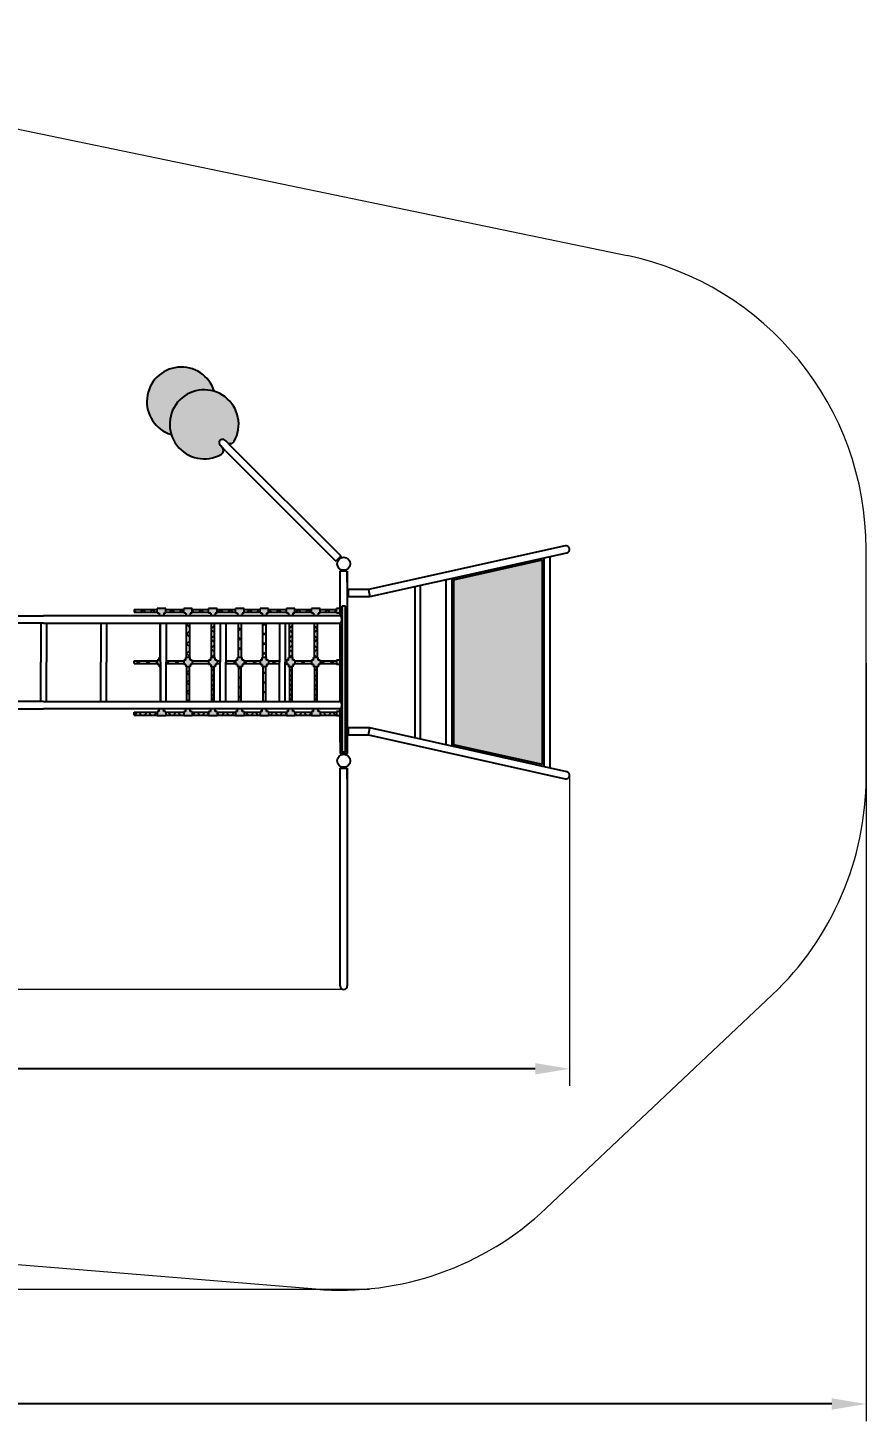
# Model space of a CAD drawing. Header units: millimetres. Extents: x -6402 to 5449, y -4206 to 3925.
# Drawn here: x 561 to 5449, y -4206 to 3925 of the extents above; entities that cross this region are included whole.
import ezdxf

# ---------------------------------------------------------------- set-up
doc = ezdxf.new("R2010")
doc.units = ezdxf.units.MM
for name, color, linetype in [('DIKOM_ЗОНА', 80, 'Continuous'), ('DIKOM_ОБЪЕКТ', 7, 'Continuous'), ('DIKOM_РАЗМЕР_ЗОНА', 7, 'Continuous'), ('DIKOM_РАЗМЕР_ОБЪЕКТА', 7, 'Continuous')]:
    doc.layers.add(name, color=color, linetype=linetype)
doc.styles.add('style1', font='arial.ttf', dxfattribs={"width": 0.8})
doc.dimstyles.new('1-50', dxfattribs={"dimtxt": 300, "dimasz": 200, "dimexe": 100, "dimexo": 0, "dimgap": 100, "dimtad": 1, "dimdec": 0, "dimtxsty": 'style1', "dimcen": 0, "dimclrd": 7, "dimclre": 7, "dimadec": 1, "dimazin": 2, "dimtfac": 1, "dimtdec": 0, "dimtmove": 0, "dimatfit": 3, "dimfxl": 0, "dimlwd": 25, "dimlwe": 18, "dimarcsym": 0})

# ---------------------------------------------------------------- blocks, each defined once
blk = doc.blocks.new('*D3')
at = {"layer": 'Defpoints', "color": 0, "transparency": 16777216}
for p in [(-3706.4, 222.5), (3719.2, -441.9), (-3706.4, -2150)]:
    blk.add_point(p, dxfattribs=at)
at = {"layer": 'DIKOM_РАЗМЕР_ОБЪЕКТА', "color": 7, "lineweight": 18, "transparency": 16777216}
for p, q in [((-3706.4, 222.5), (-3706.4, -2250)), ((3719.2, -441.9), (3719.2, -2250))]:
    blk.add_line(p, q, dxfattribs=at)
at = {"layer": 'DIKOM_РАЗМЕР_ОБЪЕКТА', "color": 7, "lineweight": 25, "transparency": 16777216}
blk.add_line((3519.2, -2150), (-3506.4, -2150), dxfattribs=at)
at = {"layer": 'DIKOM_РАЗМЕР_ОБЪЕКТА', "color": 7, "transparency": 16777216}
for points in [[(-3506.4, -2116.7), (-3506.4, -2183.3), (-3706.4, -2150)], [(3519.2, -2116.7), (3519.2, -2183.3), (3719.2, -2150)]]:
    blk.add_solid(points, dxfattribs=at)
at = {"layer": 'DIKOM_РАЗМЕР_ОБЪЕКТА', "color": 0, "transparency": 16777216, "insert": (6.4, -1896.7), "char_height": 300, "attachment_point": 5, "style": 'style1'}
blk.add_mtext('7430', dxfattribs=at)
blk = doc.blocks.new('*D0')
at = {"layer": 'Defpoints', "color": 0, "transparency": 16777216}
for p in [(-4060.1, 2181), (-2459.9, 2181), (2402.6, -1687.3)]:
    blk.add_point(p, dxfattribs=at)
at = {"layer": 'DIKOM_РАЗМЕР_ОБЪЕКТА', "color": 7, "lineweight": 18, "transparency": 16777216}
for p, q in [((-2459.9, 2181), (-4160.1, 2181)), ((2402.6, -1687.3), (-4160.1, -1687.3))]:
    blk.add_line(p, q, dxfattribs=at)
at = {"layer": 'DIKOM_РАЗМЕР_ОБЪЕКТА', "color": 7, "lineweight": 25, "transparency": 16777216}
blk.add_line((-4060.1, -1487.3), (-4060.1, 1981), dxfattribs=at)
at = {"layer": 'DIKOM_РАЗМЕР_ОБЪЕКТА', "color": 7, "transparency": 16777216}
for points in [[(-4093.5, 1981), (-4026.8, 1981), (-4060.1, 2181)], [(-4093.5, -1487.3), (-4026.8, -1487.3), (-4060.1, -1687.3)]]:
    blk.add_solid(points, dxfattribs=at)
at = {"layer": 'DIKOM_РАЗМЕР_ОБЪЕКТА', "color": 0, "transparency": 16777216, "insert": (-4313.4, 246.8), "char_height": 300, "attachment_point": 5, "rotation": 90, "style": 'style1'}
blk.add_mtext('3870', dxfattribs=at)
blk = doc.blocks.new('*D1')
at = {"layer": 'Defpoints', "color": 0, "transparency": 16777216}
for p in [(-5951.5, 3924.8), (-2477.6, 3924.8), (2553.1, -3437.1)]:
    blk.add_point(p, dxfattribs=at)
at = {"layer": 'DIKOM_РАЗМЕР_ЗОНА', "color": 7, "lineweight": 18, "transparency": 16777216}
for p, q in [((-2477.6, 3924.8), (-6051.5, 3924.8)), ((2553.1, -3437.1), (-6051.5, -3437.1))]:
    blk.add_line(p, q, dxfattribs=at)
at = {"layer": 'DIKOM_РАЗМЕР_ЗОНА', "color": 7, "lineweight": 25, "transparency": 16777216}
blk.add_line((-5951.5, -3237.1), (-5951.5, 3724.8), dxfattribs=at)
at = {"layer": 'DIKOM_РАЗМЕР_ЗОНА', "color": 7, "transparency": 16777216}
for points in [[(-5984.8, 3724.8), (-5918.2, 3724.8), (-5951.5, 3924.8)], [(-5984.8, -3237.1), (-5918.2, -3237.1), (-5951.5, -3437.1)]]:
    blk.add_solid(points, dxfattribs=at)
at = {"layer": 'DIKOM_РАЗМЕР_ЗОНА', "color": 0, "transparency": 16777216, "insert": (-6204.8, 243.9), "char_height": 300, "attachment_point": 5, "rotation": 90, "style": 'style1'}
blk.add_mtext('7360', dxfattribs=at)
blk = doc.blocks.new('*D2')
at = {"layer": 'Defpoints', "color": 0, "transparency": 16777216}
for p in [(-5477.2, 242.2), (5448.7, 217.8), (-5477.2, -4106)]:
    blk.add_point(p, dxfattribs=at)
at = {"layer": 'DIKOM_РАЗМЕР_ЗОНА', "color": 7, "lineweight": 18, "transparency": 16777216}
for p, q in [((-5477.2, 242.2), (-5477.2, -4206)), ((5448.7, 217.8), (5448.7, -4206))]:
    blk.add_line(p, q, dxfattribs=at)
at = {"layer": 'DIKOM_РАЗМЕР_ЗОНА', "color": 7, "lineweight": 25, "transparency": 16777216}
blk.add_line((5248.7, -4106), (-5277.2, -4106), dxfattribs=at)
at = {"layer": 'DIKOM_РАЗМЕР_ЗОНА', "color": 7, "transparency": 16777216}
for points in [[(-5277.2, -4072.7), (-5277.2, -4139.3), (-5477.2, -4106)], [(5248.7, -4072.7), (5248.7, -4139.3), (5448.7, -4106)]]:
    blk.add_solid(points, dxfattribs=at)
at = {"layer": 'DIKOM_РАЗМЕР_ЗОНА', "color": 0, "transparency": 16777216, "insert": (-14.3, -3852.7), "char_height": 300, "attachment_point": 5, "style": 'style1'}
blk.add_mtext('10930', dxfattribs=at)

msp = doc.modelspace()

# ---------------------------------------------------------------- hatches: boundary and pattern name
at = {"layer": 'DIKOM_ОБЪЕКТ'}
h = msp.add_hatch(color=256, dxfattribs=at)
edge = h.paths.add_edge_path()
edge.add_arc((1676.8, 1458.3), 25, 299.86957, 405.00402)
edge.add_line((1694.4, 1476), (1685.4, 1485))
edge.add_ellipse((1700.3, 1499.8), major_axis=(-18.7, 18.7), ratio=0.793159, start_angle=450, end_angle=450.01014, ccw=False)
edge.add_ellipse((1700.3, 1499.8), major_axis=(-18.7, 18.7), ratio=0.793159, start_angle=270.21503, end_angle=449.1041, ccw=False)
edge.add_line((1715, 1514.8), (1724.1, 1505.7))
edge.add_arc((1741.8, 1523.3), 25, 225.0035, 330.13095)
edge.add_arc((1589, 1611.1), 201.2, 330.13095, 659.86957)
h.paths.add_polyline_path([(1396.7, 1551.8, -0.602384), (1648.3, 1803.4, 1.66007)])
msp.add_hatch(color=256, dxfattribs=at).paths.add_polyline_path([(3561.4, 819.9), (3043.1, 704.1), (3043.1, -259.1), (3561.4, -374.9)])
h = msp.add_hatch(dxfattribs=at)
h.set_pattern_fill('', color=256, scale=20, angle=225, style=0, pattern_type=0)
h.set_pattern_definition([(225, (6832.565, 6807.88), (28.28427, -28.28427), []), (315, (6832.565, 6807.88), (28.28427, 28.28427), [])])
h.paths.add_polyline_path([(2361.3, -69.5), (2264.9, -69.5), (2264.9, -85.5), (2361.3, -85.5)])
h.paths.add_polyline_path([(2214.9, -69.5), (2118.6, -69.5), (2118.6, -85.5), (2214.9, -85.5)])
h.paths.add_polyline_path([(2068.6, -69.5), (1964.9, -69.5), (1964.9, -85.5), (2068.6, -85.5)])
h.paths.add_polyline_path([(1914.9, -69.5), (1821.9, -69.5), (1821.9, -85.5), (1914.9, -85.5)])
h.paths.add_polyline_path([(1664.9, -85.5), (1771.9, -85.5), (1771.9, -69.5), (1664.9, -69.5)])
h.paths.add_polyline_path([(1614.9, -69.5), (1519.6, -69.5), (1519.6, -85.5), (1614.9, -85.5)])
h.paths.add_polyline_path([(1364.9, -85.5), (1469.6, -85.5), (1469.6, -69.5), (1364.9, -69.5)])
h.paths.add_polyline_path([(1181.6, -85.5), (1314.9, -85.5), (1314.9, -69.5), (1181.6, -69.5)])
h.paths.add_polyline_path([(1486.6, 195.5), (1486.6, -6.5), (1502.6, -6.5), (1502.6, 195.5)])
h.paths.add_polyline_path([(1502.6, 249.5), (1502.6, 451.5), (1486.6, 451.5), (1486.6, 249.5)])
h.paths.add_polyline_path([(1469.6, 230.5), (1368.3, 230.5), (1368.3, 222.5), (1368.3, 214.5), (1469.6, 214.5)])
h.paths.add_polyline_path([(1314.9, 230.5), (1181.6, 230.5), (1181.6, 214.5), (1314.9, 214.5)])
h.paths.add_polyline_path([(1364.9, 514.5), (1469.6, 514.5), (1469.6, 530.5), (1364.9, 530.5)])
h.paths.add_polyline_path([(1181.6, 514.5), (1314.9, 514.5), (1314.9, 530.5), (1181.6, 530.5)])
h.paths.add_polyline_path([(1614.9, 530.5), (1519.6, 530.5), (1519.6, 514.5), (1614.9, 514.5)])
h.paths.add_polyline_path([(1771.9, 530.5), (1664.9, 530.5), (1664.9, 514.5), (1771.9, 514.5)])
h.paths.add_polyline_path([(1631.9, 451.5), (1631.9, 249.5), (1647.9, 249.5), (1647.9, 451.5)])
h.paths.add_polyline_path([(1788.9, 451.5), (1788.9, 249.5), (1804.9, 249.5), (1804.9, 451.5)])
h.paths.add_polyline_path([(1914.9, 530.5), (1821.9, 530.5), (1821.9, 514.5), (1914.9, 514.5)])
h.paths.add_polyline_path([(1821.9, 214.5), (1914.9, 214.5), (1914.9, 230.5), (1821.9, 230.5)])
h.paths.add_polyline_path([(1771.9, 230.5), (1716, 230.5), (1716, 222.5), (1716, 214.5), (1771.9, 214.5)])
h.paths.add_polyline_path([(1664.9, 214.5), (1682.5, 214.5), (1682.5, 222.5), (1682.5, 230.5), (1664.9, 230.5)])
h.paths.add_polyline_path([(1631.9, 195.5), (1631.9, -6.5), (1647.9, -6.5), (1647.9, 195.5)])
h.paths.add_polyline_path([(1788.9, 195.5), (1788.9, -6.5), (1804.9, -6.5), (1804.9, 195.5)])
h.paths.add_polyline_path([(1947.9, -6.5), (1947.9, 195.5), (1931.9, 195.5), (1931.9, -6.5)])
h.paths.add_polyline_path([(1931.9, 451.5), (1931.9, 249.5), (1947.9, 249.5), (1947.9, 451.5)])
h.paths.add_polyline_path([(2101.6, 249.5), (2101.6, 451.5), (2085.6, 451.5), (2085.6, 249.5)])
h.paths.add_polyline_path([(2085.6, 195.5), (2085.6, -6.5), (2101.6, -6.5), (2101.6, 195.5)])
h.paths.add_polyline_path([(1964.9, 214.5), (2027.9, 214.5), (2027.9, 222.5), (2027.9, 230.5), (1964.9, 230.5)])
h.paths.add_polyline_path([(2214.9, 230.5), (2118.6, 230.5), (2118.6, 214.5), (2214.9, 214.5)])
h.paths.add_polyline_path([(2247.9, -6.5), (2247.9, 195.5), (2231.9, 195.5), (2231.9, -6.5)])
h.paths.add_polyline_path([(2264.9, 214.5), (2361.3, 214.5), (2361.3, 230.5), (2264.9, 230.5)])
h.paths.add_polyline_path([(2264.9, 514.5), (2361.3, 514.5), (2361.3, 530.5), (2264.9, 530.5)])
h.paths.add_polyline_path([(2247.9, 249.5), (2247.9, 451.5), (2231.9, 451.5), (2231.9, 249.5)])
h.paths.add_polyline_path([(2118.6, 514.5), (2214.9, 514.5), (2214.9, 530.5), (2118.6, 530.5)])
h.paths.add_polyline_path([(2068.6, 530.5), (1964.9, 530.5), (1964.9, 514.5), (2068.6, 514.5)])
h = msp.add_hatch(color=256, dxfattribs=at)
h.paths.add_polyline_path([(2361.3, -69.5), (2361.3, -90.5), (2381.6, -90.5), (2381.6, -64.5), (2361.3, -64.5)])
h.paths.add_polyline_path([(2226.9, -64.5), (2214.9, -64.5), (2214.9, -90.5), (2226.9, -90.5), (2252.9, -90.5), (2264.9, -90.5), (2264.9, -64.5), (2252.9, -64.5), (2252.9, -48.5), (2226.9, -48.5)])
h.paths.add_polyline_path([(2080.6, -90.5), (2106.6, -90.5), (2118.6, -90.5), (2118.6, -64.5), (2106.6, -64.5), (2106.6, -48.5), (2080.6, -48.5), (2080.6, -64.5), (2068.6, -64.5), (2068.6, -90.5)])
h.paths.add_polyline_path([(1964.9, -64.5), (1952.9, -64.5), (1952.9, -48.5), (1926.9, -48.5), (1926.9, -64.5), (1914.9, -64.5), (1914.9, -90.5), (1926.9, -90.5), (1952.9, -90.5), (1964.9, -90.5)])
h.paths.add_polyline_path([(1783.9, -90.5), (1809.9, -90.5), (1821.9, -90.5), (1821.9, -64.5), (1809.9, -64.5), (1809.9, -48.5), (1783.9, -48.5), (1783.9, -64.5), (1771.9, -64.5), (1771.9, -90.5)])
h.paths.add_polyline_path([(1626.9, -64.5), (1614.9, -64.5), (1614.9, -90.5), (1626.9, -90.5), (1652.9, -90.5), (1664.9, -90.5), (1664.9, -64.5), (1652.9, -64.5), (1652.9, -48.5), (1626.9, -48.5)])
h.paths.add_polyline_path([(1481.6, -64.5), (1469.6, -64.5), (1469.6, -90.5), (1481.6, -90.5), (1507.6, -90.5), (1519.6, -90.5), (1519.6, -64.5), (1507.6, -64.5), (1507.6, -48.5), (1481.6, -48.5)])
h.paths.add_polyline_path([(1326.9, -90.5), (1352.9, -90.5), (1364.9, -90.5), (1364.9, -64.5), (1352.9, -64.5), (1352.9, -48.5), (1326.9, -48.5), (1326.9, -64.5), (1314.9, -64.5), (1314.9, -90.5)])
h.paths.add_polyline_path([(1314.9, 209.5), (1326.9, 209.5), (1326.9, 195.5), (1334.8, 195.5), (1334.8, 222.5), (1334.8, 249.5), (1326.9, 249.5), (1326.9, 235.5), (1314.9, 235.5)])
h.paths.add_polyline_path([(1507.6, 209.5), (1519.6, 209.5), (1519.6, 235.5), (1507.6, 235.5), (1507.6, 249.5), (1481.6, 249.5), (1481.6, 235.5), (1469.6, 235.5), (1469.6, 209.5), (1481.6, 209.5), (1481.6, 195.5), (1507.6, 195.5)])
h.paths.add_polyline_path([(1652.9, 195.5), (1652.9, 209.5), (1664.9, 209.5), (1664.9, 235.5), (1652.9, 235.5), (1652.9, 249.5), (1626.9, 249.5), (1626.9, 235.5), (1614.9, 235.5), (1614.9, 209.5), (1626.9, 209.5), (1626.9, 195.5)])
h.paths.add_polyline_path([(1783.9, 209.5), (1783.9, 195.5), (1809.9, 195.5), (1809.9, 209.5), (1821.9, 209.5), (1821.9, 235.5), (1809.9, 235.5), (1809.9, 249.5), (1783.9, 249.5), (1783.9, 235.5), (1771.9, 235.5), (1771.9, 209.5)])
h.paths.add_polyline_path([(1926.9, 209.5), (1926.9, 195.5), (1952.9, 195.5), (1952.9, 209.5), (1964.9, 209.5), (1964.9, 235.5), (1952.9, 235.5), (1952.9, 249.5), (1926.9, 249.5), (1926.9, 235.5), (1914.9, 235.5), (1914.9, 209.5)])
h.paths.add_polyline_path([(2106.6, 209.5), (2118.6, 209.5), (2118.6, 235.5), (2106.6, 235.5), (2106.6, 249.5), (2080.6, 249.5), (2080.6, 235.5), (2068.6, 235.5), (2068.6, 209.5), (2080.6, 209.5), (2080.6, 195.5), (2106.6, 195.5)])
h.paths.add_polyline_path([(2252.9, 209.5), (2264.9, 209.5), (2264.9, 235.5), (2252.9, 235.5), (2252.9, 249.5), (2226.9, 249.5), (2226.9, 235.5), (2214.9, 235.5), (2214.9, 209.5), (2226.9, 209.5), (2226.9, 195.5), (2252.9, 195.5)])
h.paths.add_polyline_path([(2361.3, 209.5), (2381.6, 209.5), (2381.6, 235.5), (2361.3, 235.5)])
h.paths.add_polyline_path([(2381.6, 509.5), (2381.6, 535.5), (2361.3, 535.5), (2361.3, 509.5)])
h.paths.add_polyline_path([(2252.9, 509.5), (2264.9, 509.5), (2264.9, 535.5), (2252.9, 535.5), (2226.9, 535.5), (2214.9, 535.5), (2214.9, 509.5), (2226.9, 509.5), (2226.9, 493.5), (2252.9, 493.5)])
h.paths.add_polyline_path([(2106.6, 535.5), (2080.6, 535.5), (2068.6, 535.5), (2068.6, 509.5), (2080.6, 509.5), (2080.6, 493.5), (2106.6, 493.5), (2106.6, 509.5), (2118.6, 509.5), (2118.6, 535.5)])
h.paths.add_polyline_path([(1952.9, 535.5), (1926.9, 535.5), (1914.9, 535.5), (1914.9, 509.5), (1926.9, 509.5), (1926.9, 493.5), (1952.9, 493.5), (1952.9, 509.5), (1964.9, 509.5), (1964.9, 535.5)])
h.paths.add_polyline_path([(1809.9, 493.5), (1809.9, 509.5), (1821.9, 509.5), (1821.9, 535.5), (1809.9, 535.5), (1783.9, 535.5), (1771.9, 535.5), (1771.9, 509.5), (1783.9, 509.5), (1783.9, 493.5)])
h.paths.add_polyline_path([(1626.9, 509.5), (1626.9, 493.5), (1652.9, 493.5), (1652.9, 509.5), (1664.9, 509.5), (1664.9, 535.5), (1652.9, 535.5), (1626.9, 535.5), (1614.9, 535.5), (1614.9, 509.5)])
h.paths.add_polyline_path([(1507.6, 535.5), (1481.6, 535.5), (1469.6, 535.5), (1469.6, 509.5), (1481.6, 509.5), (1481.6, 493.5), (1507.6, 493.5), (1507.6, 509.5), (1519.6, 509.5), (1519.6, 535.5)])
h.paths.add_polyline_path([(1326.9, 509.5), (1326.9, 493.5), (1352.9, 493.5), (1352.9, 509.5), (1364.9, 509.5), (1364.9, 535.5), (1352.9, 535.5), (1326.9, 535.5), (1314.9, 535.5), (1314.9, 509.5)])
h = msp.add_hatch(color=256, dxfattribs=at)
h.paths.add_polyline_path([(2392.6, 550.3), (2392.6, -254.5), (2412.6, -254.5), (2412.6, 550.3)])
h.paths.add_polyline_path([(2392.6, -254.5), (2392.6, -299.5), (2412.6, -299.5), (2412.6, -254.5)])

# ---------------------------------------------------------------- linework, layer by layer
at = {"layer": 'DIKOM_ЗОНА', "color": 3, "lineweight": 15}
for p, q in [((-2139.5, 3883.5), (4054.9, 2595.6)), ((5448.7, -446.7), (5448.7, 882.3)), ((4901, -1718.3), (3583.9, -2963.6)), ((2239.2, -3436.1), (-2230.6, -3071.2))]:
    msp.add_line(p, q, dxfattribs=at)
for centre, start, end in [((3698.7, 882.3), 0, 78.25535), ((3698.7, -446.7), 313.39498, 0), ((2381.6, -1692), 265.33282, 313.39498)]:
    msp.add_arc(centre, 1750, start, end, dxfattribs=at)
at = {"layer": 'DIKOM_ОБЪЕКТ'}
for p, q in [((1685.1, 1485.3), (1685.7, 1484.7)), ((1685.4, 1485), (1685.4, 1485)), ((1694.4, 1476), (1685.4, 1485)), ((1715.7, 1454.7), (1694.4, 1476)), ((1695.1, 1475.3), (1707.3, 1463.1)), ((1695.2, 1475.2), (1695.2, 1475.2)), ((1724.1, 1505.7), (1715, 1514.8)), ((1724.1, 1505.7), (1745.4, 1484.4)), ((1737, 1492.8), (1724.3, 1505.5)), ((2387.1, 842.7), (1745.4, 1484.4)), ((1715.7, 1454.7), (2357.3, 813.1)), ((3694.1, 902.8), (2546.5, 646.5)), ((2387.1, 842.7), (2357.3, 813.1)), ((2360.3, 816.1), (2384.1, 839.7)), ((2360.3, 816.1), (2366.6, 809.8)), ((2384.1, 839.7), (2390.4, 833.4)), ((2555.7, 605.5), (3703.3, 861.8)), ((3043.1, 704.1), (3561.4, 819.9)), ((3561.4, -374.9), (3561.4, 819.9)), ((3571.4, -387.3), (3571.4, 832.3)), ((3604.9, 839.8), (3604.9, -394.8)), ((2381.6, 689.5), (2381.6, 754.5)), ((2423.6, 754.5), (2381.6, 754.5)), ((2385.9, 754.5), (2385.9, 763.4)), ((2419.4, 754.5), (2419.4, 763.4)), ((2423.6, 754.5), (2423.6, -309.5)), ((2423.6, 689.5), (2423.6, 754.5)), ((2381.6, 493.5), (2381.6, 689.5)), ((2816.5, 663.7), (2816.5, -218.7)), ((2850, -226.2), (2850, 671.2)), ((2999.6, -259.6), (2999.6, 704.6)), ((3033.1, 712.1), (3033.1, -267.1)), ((3043.1, 704.1), (3043.1, -259.1)), ((2428.6, 642.7), (2423.6, 642.7)), ((2428.6, 609.2), (2423.6, 609.2)), ((2546.4, 647), (2428.6, 647)), ((2428.6, 647), (2428.6, 605)), ((2493.6, 647), (2428.6, 647)), ((2428.6, 609.2), (2428.6, 642.7)), ((2555.8, 605), (2428.6, 605)), ((2493.6, 605), (2428.6, 605)), ((2546.4, 647), (2555.8, 605)), ((-1076.4, 493.5), (652.6, 493.5)), ((2381.6, 493.5), (652.6, 493.5)), ((1181.6, 530.5), (1314.9, 530.5)), ((1181.6, 530.5), (1181.6, 514.5)), ((1181.6, 514.5), (1314.9, 514.5)), ((1364.9, 535.5), (1314.9, 535.5)), ((1314.9, 509.5), (1314.9, 535.5)), ((1326.9, 509.5), (1314.9, 509.5)), ((1352.9, 535.5), (1326.9, 535.5)), ((1326.9, 509.5), (1326.9, 493.5)), ((1364.9, 509.5), (1352.9, 509.5)), ((1352.9, 509.5), (1352.9, 493.5)), ((1364.9, 509.5), (1364.9, 535.5)), ((1364.9, 530.5), (1469.6, 530.5)), ((1364.9, 514.5), (1469.6, 514.5)), ((1519.6, 535.5), (1469.6, 535.5)), ((1469.6, 509.5), (1469.6, 535.5)), ((1481.6, 509.5), (1469.6, 509.5)), ((1507.6, 535.5), (1481.6, 535.5)), ((1481.6, 509.5), (1481.6, 493.5)), ((1519.6, 509.5), (1507.6, 509.5)), ((1507.6, 509.5), (1507.6, 493.5)), ((1519.6, 509.5), (1519.6, 535.5)), ((1519.6, 530.5), (1614.9, 530.5)), ((1519.6, 514.5), (1614.9, 514.5)), ((1664.9, 535.5), (1614.9, 535.5)), ((1614.9, 509.5), (1614.9, 535.5)), ((1626.9, 509.5), (1614.9, 509.5)), ((1652.9, 535.5), (1626.9, 535.5)), ((1626.9, 509.5), (1626.9, 493.5)), ((1664.9, 509.5), (1652.9, 509.5)), ((1652.9, 509.5), (1652.9, 493.5)), ((1664.9, 509.5), (1664.9, 535.5)), ((1664.9, 530.5), (1771.9, 530.5)), ((1664.9, 514.5), (1771.9, 514.5)), ((1821.9, 535.5), (1771.9, 535.5)), ((1771.9, 509.5), (1771.9, 535.5)), ((1783.9, 509.5), (1771.9, 509.5)), ((1809.9, 535.5), (1783.9, 535.5)), ((1783.9, 509.5), (1783.9, 493.5)), ((1821.9, 509.5), (1809.9, 509.5)), ((1809.9, 509.5), (1809.9, 493.5)), ((1821.9, 509.5), (1821.9, 535.5)), ((1821.9, 530.5), (1914.9, 530.5)), ((1821.9, 514.5), (1914.9, 514.5)), ((1964.9, 535.5), (1914.9, 535.5)), ((1914.9, 509.5), (1914.9, 535.5)), ((1926.9, 509.5), (1914.9, 509.5)), ((1952.9, 535.5), (1926.9, 535.5)), ((1926.9, 509.5), (1926.9, 493.5)), ((1964.9, 509.5), (1952.9, 509.5)), ((1952.9, 509.5), (1952.9, 493.5)), ((1964.9, 509.5), (1964.9, 535.5)), ((1964.9, 530.5), (2068.6, 530.5)), ((1964.9, 514.5), (2068.6, 514.5)), ((2118.6, 535.5), (2068.6, 535.5)), ((2068.6, 509.5), (2068.6, 535.5)), ((2080.6, 509.5), (2068.6, 509.5)), ((2106.6, 535.5), (2080.6, 535.5)), ((2080.6, 509.5), (2080.6, 493.5)), ((2118.6, 509.5), (2106.6, 509.5)), ((2106.6, 509.5), (2106.6, 493.5)), ((2118.6, 509.5), (2118.6, 535.5)), ((2118.6, 530.5), (2214.9, 530.5)), ((2118.6, 514.5), (2214.9, 514.5)), ((2264.9, 535.5), (2214.9, 535.5)), ((2214.9, 509.5), (2214.9, 535.5)), ((2226.9, 509.5), (2214.9, 509.5)), ((2252.9, 535.5), (2226.9, 535.5)), ((2226.9, 509.5), (2226.9, 493.5)), ((2264.9, 509.5), (2252.9, 509.5)), ((2252.9, 509.5), (2252.9, 493.5)), ((2264.9, 509.5), (2264.9, 535.5)), ((2264.9, 530.5), (2361.3, 530.5)), ((2264.9, 514.5), (2361.3, 514.5)), ((2361.3, 509.5), (2361.3, 535.5)), ((2381.6, 535.5), (2361.3, 535.5)), ((2381.6, 509.5), (2361.3, 509.5)), ((2412.6, 550.3), (2392.6, 550.3)), ((2392.6, 550.3), (2392.6, -299.5)), ((2412.6, -299.5), (2412.6, 550.3)), ((652.6, 451.5), (-1076.4, 451.5)), ((635.9, 451.5), (635.9, 222.5)), ((652.6, 451.5), (2381.6, 451.5)), ((669.4, 451.5), (669.4, 222.5)), ((985.7, 451.5), (985.7, 222.5)), ((1019.2, 451.5), (1019.2, 222.5)), ((1331.9, 249.5), (1331.9, 451.5)), ((1334.8, 222.5), (1334.8, 451.5)), ((1368.3, 451.5), (1368.3, 222.5)), ((1486.6, 249.5), (1486.6, 451.5)), ((1502.6, 451.5), (1502.6, 249.5)), ((1631.9, 249.5), (1631.9, 451.5)), ((1647.9, 451.5), (1647.9, 249.5)), ((1682.5, 451.5), (1682.5, 222.5)), ((1716, 451.5), (1716, 222.5)), ((1788.9, 249.5), (1788.9, 451.5)), ((1804.9, 451.5), (1804.9, 249.5)), ((1931.9, 249.5), (1931.9, 451.5)), ((1947.9, 451.5), (1947.9, 249.5)), ((2027.9, 451.5), (2027.9, 222.5)), ((2061.4, 451.5), (2061.4, 222.5)), ((2085.6, 249.5), (2085.6, 451.5)), ((2101.6, 451.5), (2101.6, 249.5)), ((2231.9, 249.5), (2231.9, 451.5)), ((2247.9, 451.5), (2247.9, 249.5)), ((2381.6, -6.5), (2381.6, 451.5)), ((1326.9, 235.5), (1326.9, 249.5)), ((1334.8, 249.5), (1326.9, 249.5)), ((1481.6, 235.5), (1481.6, 249.5)), ((1507.6, 249.5), (1481.6, 249.5)), ((1507.6, 235.5), (1507.6, 249.5)), ((1626.9, 235.5), (1626.9, 249.5)), ((1652.9, 249.5), (1626.9, 249.5)), ((1652.9, 235.5), (1652.9, 249.5)), ((1783.9, 235.5), (1783.9, 249.5)), ((1809.9, 249.5), (1783.9, 249.5)), ((1809.9, 235.5), (1809.9, 249.5)), ((1926.9, 235.5), (1926.9, 249.5)), ((1952.9, 249.5), (1926.9, 249.5)), ((1952.9, 235.5), (1952.9, 249.5)), ((2080.6, 235.5), (2080.6, 249.5)), ((2106.6, 249.5), (2080.6, 249.5)), ((2106.6, 235.5), (2106.6, 249.5)), ((2226.9, 235.5), (2226.9, 249.5)), ((2252.9, 249.5), (2226.9, 249.5)), ((2252.9, 235.5), (2252.9, 249.5)), ((635.9, -6.5), (635.9, 222.5)), ((669.4, -6.5), (669.4, 222.5)), ((985.7, -6.5), (985.7, 222.5)), ((1019.2, -6.5), (1019.2, 222.5)), ((1181.6, 230.5), (1314.9, 230.5)), ((1181.6, 214.5), (1181.6, 230.5)), ((1181.6, 214.5), (1314.9, 214.5)), ((1314.9, 235.5), (1314.9, 209.5)), ((1326.9, 235.5), (1314.9, 235.5)), ((1326.9, 209.5), (1314.9, 209.5)), ((1326.9, 209.5), (1326.9, 195.5)), ((1334.8, 195.5), (1326.9, 195.5)), ((1331.9, 195.5), (1331.9, -6.5)), ((1334.8, 222.5), (1334.8, -6.5)), ((1368.3, 230.5), (1469.6, 230.5)), ((1368.3, -6.5), (1368.3, 222.5)), ((1368.3, 214.5), (1469.6, 214.5)), ((1469.6, 235.5), (1469.6, 209.5)), ((1481.6, 235.5), (1469.6, 235.5)), ((1481.6, 209.5), (1469.6, 209.5)), ((1481.6, 209.5), (1481.6, 195.5)), ((1507.6, 195.5), (1481.6, 195.5)), ((1486.6, 195.5), (1486.6, -6.5)), ((1502.6, -6.5), (1502.6, 195.5)), ((1519.6, 235.5), (1507.6, 235.5)), ((1519.6, 209.5), (1507.6, 209.5)), ((1507.6, 209.5), (1507.6, 195.5)), ((1519.6, 235.5), (1519.6, 209.5)), ((1519.6, 230.5), (1614.9, 230.5)), ((1519.6, 214.5), (1614.9, 214.5)), ((1614.9, 235.5), (1614.9, 209.5)), ((1626.9, 235.5), (1614.9, 235.5)), ((1626.9, 209.5), (1614.9, 209.5)), ((1626.9, 209.5), (1626.9, 195.5)), ((1652.9, 195.5), (1626.9, 195.5)), ((1631.9, 195.5), (1631.9, -6.5)), ((1647.9, -6.5), (1647.9, 195.5)), ((1664.9, 235.5), (1652.9, 235.5)), ((1664.9, 209.5), (1652.9, 209.5)), ((1652.9, 209.5), (1652.9, 195.5)), ((1664.9, 235.5), (1664.9, 209.5)), ((1664.9, 230.5), (1682.5, 230.5)), ((1664.9, 214.5), (1682.5, 214.5)), ((1682.5, -6.5), (1682.5, 222.5)), ((1716, 230.5), (1771.9, 230.5)), ((1716, -6.5), (1716, 222.5)), ((1716, 214.5), (1771.9, 214.5)), ((1771.9, 235.5), (1771.9, 209.5)), ((1783.9, 235.5), (1771.9, 235.5)), ((1783.9, 209.5), (1771.9, 209.5)), ((1783.9, 209.5), (1783.9, 195.5)), ((1809.9, 195.5), (1783.9, 195.5)), ((1788.9, 195.5), (1788.9, -6.5)), ((1804.9, -6.5), (1804.9, 195.5)), ((1821.9, 235.5), (1809.9, 235.5)), ((1821.9, 209.5), (1809.9, 209.5)), ((1809.9, 209.5), (1809.9, 195.5)), ((1821.9, 235.5), (1821.9, 209.5)), ((1821.9, 230.5), (1914.9, 230.5)), ((1821.9, 214.5), (1914.9, 214.5)), ((1914.9, 235.5), (1914.9, 209.5)), ((1926.9, 235.5), (1914.9, 235.5)), ((1926.9, 209.5), (1914.9, 209.5)), ((1926.9, 209.5), (1926.9, 195.5)), ((1952.9, 195.5), (1926.9, 195.5)), ((1931.9, 195.5), (1931.9, -6.5)), ((1947.9, -6.5), (1947.9, 195.5)), ((1964.9, 235.5), (1952.9, 235.5)), ((1964.9, 209.5), (1952.9, 209.5)), ((1952.9, 209.5), (1952.9, 195.5)), ((1964.9, 235.5), (1964.9, 209.5)), ((1964.9, 230.5), (2027.9, 230.5)), ((1964.9, 214.5), (2027.9, 214.5)), ((2027.9, -6.5), (2027.9, 222.5)), ((2061.4, 230.5), (2068.6, 230.5)), ((2061.4, -6.5), (2061.4, 222.5)), ((2061.4, 214.5), (2068.6, 214.5)), ((2068.6, 235.5), (2068.6, 209.5)), ((2080.6, 235.5), (2068.6, 235.5)), ((2080.6, 209.5), (2068.6, 209.5)), ((2080.6, 209.5), (2080.6, 195.5)), ((2106.6, 195.5), (2080.6, 195.5)), ((2085.6, 195.5), (2085.6, -6.5)), ((2101.6, -6.5), (2101.6, 195.5)), ((2118.6, 235.5), (2106.6, 235.5)), ((2118.6, 209.5), (2106.6, 209.5)), ((2106.6, 209.5), (2106.6, 195.5)), ((2118.6, 235.5), (2118.6, 209.5)), ((2118.6, 230.5), (2214.9, 230.5)), ((2118.6, 214.5), (2214.9, 214.5)), ((2214.9, 235.5), (2214.9, 209.5)), ((2226.9, 235.5), (2214.9, 235.5)), ((2226.9, 209.5), (2214.9, 209.5)), ((2226.9, 209.5), (2226.9, 195.5)), ((2252.9, 195.5), (2226.9, 195.5)), ((2231.9, 195.5), (2231.9, -6.5)), ((2247.9, -6.5), (2247.9, 195.5)), ((2264.9, 235.5), (2252.9, 235.5)), ((2264.9, 209.5), (2252.9, 209.5)), ((2252.9, 209.5), (2252.9, 195.5)), ((2264.9, 235.5), (2264.9, 209.5)), ((2264.9, 230.5), (2361.3, 230.5)), ((2264.9, 214.5), (2361.3, 214.5)), ((2361.3, 235.5), (2361.3, 209.5)), ((2381.6, 235.5), (2361.3, 235.5)), ((2381.6, 209.5), (2361.3, 209.5)), ((2412.1, 209.5), (2412.6, 209.5)), ((652.6, -6.5), (-1076.4, -6.5)), ((-1076.4, -48.5), (652.6, -48.5)), ((652.6, -6.5), (2381.6, -6.5)), ((2381.6, -48.5), (652.6, -48.5)), ((1181.6, -69.5), (1314.9, -69.5)), ((1181.6, -85.5), (1181.6, -69.5)), ((1314.9, -64.5), (1314.9, -90.5)), ((1326.9, -64.5), (1314.9, -64.5)), ((1326.9, -64.5), (1326.9, -48.5)), ((1352.9, -64.5), (1352.9, -48.5)), ((1364.9, -64.5), (1352.9, -64.5)), ((1364.9, -64.5), (1364.9, -90.5)), ((1364.9, -69.5), (1469.6, -69.5)), ((1469.6, -64.5), (1469.6, -90.5)), ((1481.6, -64.5), (1469.6, -64.5)), ((1481.6, -64.5), (1481.6, -48.5)), ((1507.6, -64.5), (1507.6, -48.5)), ((1519.6, -64.5), (1507.6, -64.5)), ((1519.6, -64.5), (1519.6, -90.5)), ((1519.6, -69.5), (1614.9, -69.5)), ((1614.9, -64.5), (1614.9, -90.5)), ((1626.9, -64.5), (1614.9, -64.5)), ((1626.9, -64.5), (1626.9, -48.5)), ((1652.9, -64.5), (1652.9, -48.5)), ((1664.9, -64.5), (1652.9, -64.5)), ((1664.9, -64.5), (1664.9, -90.5)), ((1664.9, -69.5), (1771.9, -69.5)), ((1771.9, -64.5), (1771.9, -90.5)), ((1783.9, -64.5), (1771.9, -64.5)), ((1783.9, -64.5), (1783.9, -48.5)), ((1809.9, -64.5), (1809.9, -48.5)), ((1821.9, -64.5), (1809.9, -64.5)), ((1821.9, -64.5), (1821.9, -90.5)), ((1821.9, -69.5), (1914.9, -69.5)), ((1914.9, -64.5), (1914.9, -90.5)), ((1926.9, -64.5), (1914.9, -64.5)), ((1926.9, -64.5), (1926.9, -48.5)), ((1952.9, -64.5), (1952.9, -48.5)), ((1964.9, -64.5), (1952.9, -64.5)), ((1964.9, -64.5), (1964.9, -90.5)), ((1964.9, -69.5), (2068.6, -69.5)), ((2068.6, -64.5), (2068.6, -90.5)), ((2080.6, -64.5), (2068.6, -64.5)), ((2080.6, -64.5), (2080.6, -48.5)), ((2106.6, -64.5), (2106.6, -48.5)), ((2118.6, -64.5), (2106.6, -64.5)), ((2118.6, -64.5), (2118.6, -90.5)), ((2118.6, -69.5), (2214.9, -69.5)), ((2214.9, -64.5), (2214.9, -90.5)), ((2226.9, -64.5), (2214.9, -64.5)), ((2226.9, -64.5), (2226.9, -48.5)), ((2252.9, -64.5), (2252.9, -48.5)), ((2264.9, -64.5), (2252.9, -64.5)), ((2264.9, -64.5), (2264.9, -90.5)), ((2264.9, -69.5), (2361.3, -69.5)), ((2361.3, -64.5), (2361.3, -90.5)), ((2381.6, -64.5), (2361.3, -64.5)), ((2381.6, -244.5), (2381.6, -48.5)), ((1181.6, -85.5), (1314.9, -85.5)), ((1364.9, -90.5), (1314.9, -90.5)), ((1352.9, -90.5), (1326.9, -90.5)), ((1364.9, -85.5), (1469.6, -85.5)), ((1519.6, -90.5), (1469.6, -90.5)), ((1507.6, -90.5), (1481.6, -90.5)), ((1519.6, -85.5), (1614.9, -85.5)), ((1664.9, -90.5), (1614.9, -90.5)), ((1652.9, -90.5), (1626.9, -90.5)), ((1664.9, -85.5), (1771.9, -85.5)), ((1821.9, -90.5), (1771.9, -90.5)), ((1809.9, -90.5), (1783.9, -90.5)), ((1821.9, -85.5), (1914.9, -85.5)), ((1964.9, -90.5), (1914.9, -90.5)), ((1952.9, -90.5), (1926.9, -90.5)), ((1964.9, -85.5), (2068.6, -85.5)), ((2118.6, -90.5), (2068.6, -90.5)), ((2106.6, -90.5), (2080.6, -90.5)), ((2118.6, -85.5), (2214.9, -85.5)), ((2264.9, -90.5), (2214.9, -90.5)), ((2252.9, -90.5), (2226.9, -90.5)), ((2264.9, -85.5), (2361.3, -85.5)), ((2381.6, -90.5), (2361.3, -90.5)), ((2555.8, -160), (2428.6, -160)), ((2493.6, -160), (2428.6, -160)), ((2428.6, -202), (2428.6, -160)), ((2546.4, -202), (2555.8, -160)), ((3703.3, -416.8), (2555.7, -160.5)), ((2428.6, -164.2), (2423.6, -164.2)), ((2428.6, -197.7), (2423.6, -197.7)), ((2428.6, -164.2), (2428.6, -197.7)), ((2546.4, -202), (2428.6, -202)), ((2493.6, -202), (2428.6, -202)), ((2546.5, -201.5), (3694.1, -457.8)), ((2381.6, -244.5), (2381.6, -309.5)), ((2381.6, -309.5), (2423.6, -309.5)), ((2385.9, -309.5), (2385.9, -318.4)), ((2419.4, -309.5), (2385.9, -309.5)), ((2392.6, -299.5), (2412.6, -299.5)), ((2419.4, -309.5), (2419.4, -318.4)), ((3561.4, -374.9), (3043.1, -259.1)), ((2381.6, -1666.3), (2381.6, -395.5)), ((2381.6, -395.5), (2423.6, -395.5)), ((2381.6, -460.5), (2381.6, -395.5)), ((2385.9, -395.5), (2385.9, -386.6)), ((2419.4, -395.5), (2385.9, -395.5)), ((2419.4, -395.5), (2419.4, -386.6)), ((2423.6, -395.5), (2423.6, -1666.3)), ((2423.6, -460.5), (2423.6, -395.5))]:
    msp.add_line(p, q, dxfattribs=at)
for centre in [(2402.6, 797.5), (2402.6, -352.5)]:
    msp.add_circle(centre, 38, dxfattribs=at)
for centre, radius, start, end in [((1456, 1744.1), 201.2, 17.12819, 252.87181), ((1589, 1611.1), 201.2, 330.13095, 299.86957), ((1676.8, 1458.3), 25, 299.86957, 45.00402), ((1741.8, 1523.3), 25, 225.0035, 330.13095), ((3698.7, 882.3), 21, 282.59008, 102.59008), ((2367.1, 472.5), 25.5, 304.70805, 55.29195), ((2367.1, -27.5), 25.5, 304.70805, 55.29195), ((3698.7, -437.3), 21, 257.40992, 77.40992), ((2402.6, -1666.3), 21, 180, 0)]:
    msp.add_arc(centre, radius, start, end, dxfattribs=at)
msp.add_ellipse((1700.3, 1499.8), major_axis=(-18.7, 18.7), ratio=0.793159, start_param=4.716142, end_param=7.869643, dxfattribs=at)

# ---------------------------------------------------------------- dimensions: what is measured, and where the dimension line sits
at = {"layer": 'DIKOM_РАЗМЕР_ЗОНА'}
for base, p1, p2, angle, text, picture, middle in [((-5951.5, 3924.8), (2553.1, -3437.1), (-2477.6, 3924.8), 270, '7360', '*D1', (-5951.5, 243.9)), ((-5477.2, -4106), (5448.7, 217.8), (-5477.2, 242.2), 180, '10930', '*D2', (-14.3, -4106))]:
    dim = msp.add_linear_dim(base=base, p1=p1, p2=p2, angle=angle, text=text, dimstyle='1-50', dxfattribs=at)
    dim.commit()
    dim.dimension.update_dxf_attribs({"geometry": picture, "text_midpoint": middle, "dimtype": 160})
at = {"layer": 'DIKOM_РАЗМЕР_ОБЪЕКТА'}
for base, p1, p2, angle, text, picture, middle in [((-4060.1, 2181), (2402.6, -1687.3), (-2459.9, 2181), 270, '3870', '*D0', (-4060.1, 246.8)), ((-3706.4, -2150), (3719.2, -441.9), (-3706.4, 222.5), 180, '7430', '*D3', (6.4, -2150))]:
    dim = msp.add_linear_dim(base=base, p1=p1, p2=p2, angle=angle, text=text, dimstyle='1-50', dxfattribs=at)
    dim.commit()
    dim.dimension.update_dxf_attribs({"geometry": picture, "text_midpoint": middle, "dimtype": 160})

doc.saveas('drawing.dxf')
